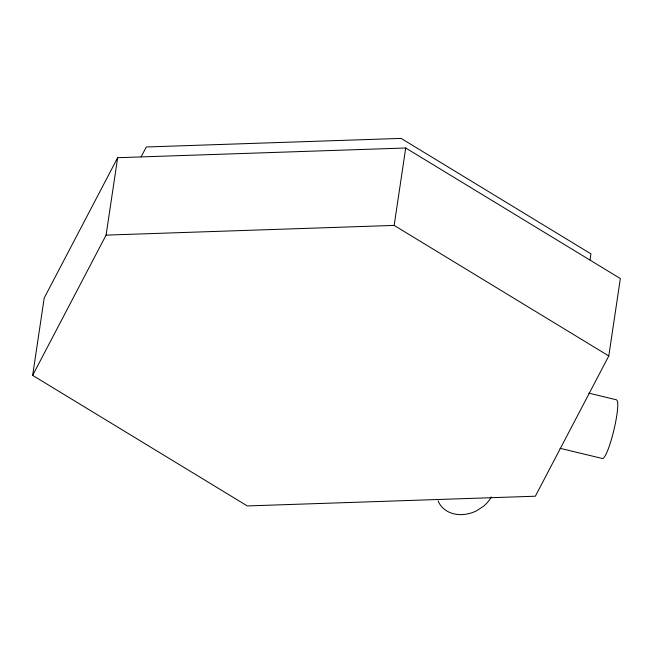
<?xml version="1.0" encoding="UTF-8"?>
<svg xmlns="http://www.w3.org/2000/svg" width="653" height="653" viewBox="0 0 653 653"><rect width="100%" height="100%" fill="white"/><g stroke="black" fill="none" stroke-linecap="round" stroke-linejoin="round"><path stroke-width="0.98" d="M32.65 375.377L44.216 297.972L117.654 157.708L405.717 148.002L620.35 278.553L608.784 355.958L535.346 496.223L247.283 505.928L32.65 375.377L106.088 235.113L117.654 157.708M608.784 355.958L394.151 225.407L405.717 148.002M590.051 259.829L590.941 253.878L401.097 138.395L146.296 146.982L141.113 156.875M106.088 235.113L394.151 225.407M588.843 393.155L616.505 399.807L617.412 400.999A30.185 4.489 -76.5 0 1 612.971 433.739A30.185 4.489 -76.5 0 1 602.482 458.52L559.996 448.309M491.334 496.982A30.185 24.496 -27.5 0 1 483.375 506.361L476.796 510.662A30.185 24.496 -27.5 0 1 438.106 500.875"/></g></svg>
